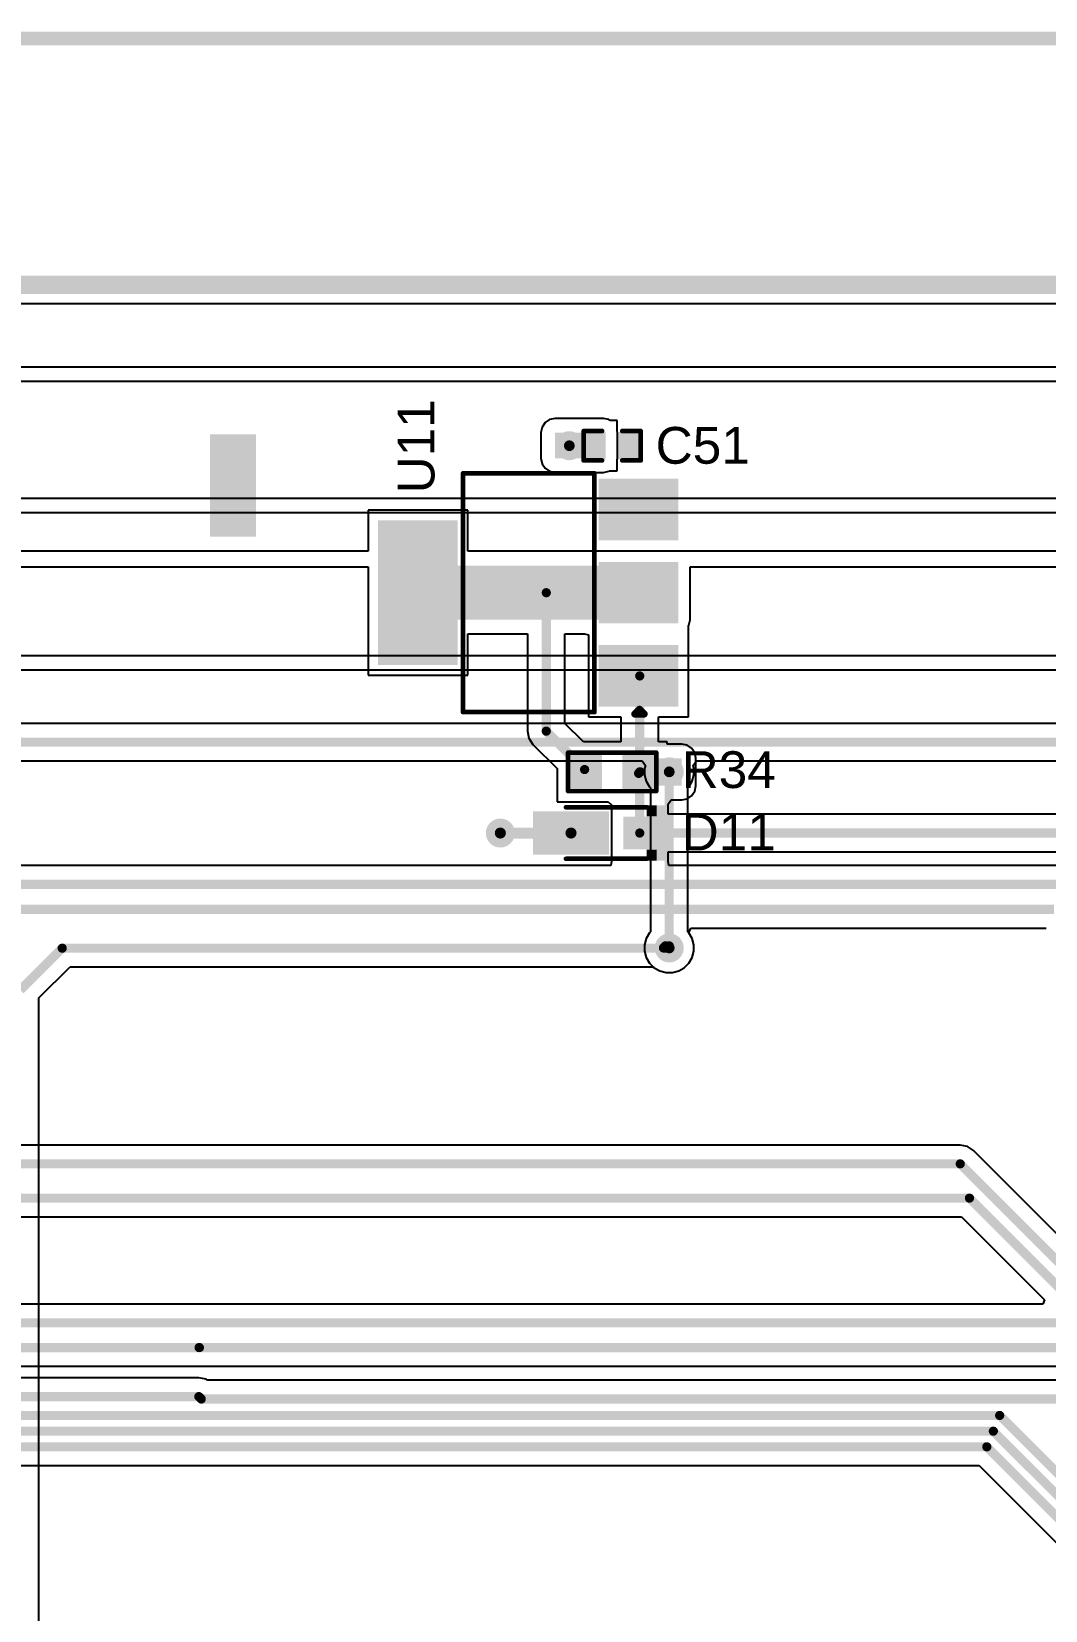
# Model space of a CAD drawing. Header units: millimetres. Extents: x -1.53 to 7.44, y -0.61 to 4.57.
# Drawn here: x 4.715 to 5.819, y 2.813 to 4.532 of the extents above; entities that cross this region are included whole.
import ezdxf

# ---------------------------------------------------------------- set-up
doc = ezdxf.new("R2010")
doc.units = ezdxf.units.MM
doc.header["$MEASUREMENT"] = 0
for name, color, linetype in [('BottomLayer', 5, 'Continuous'), ('BottomSolder', 6, 'Continuous'), ('Mechanical1', 6, 'Continuous'), ('Mechanical2', 216, 'Continuous'), ('TopLayer', 1, 'Continuous'), ('TopOverlay', 2, 'Continuous'), ('TopPaste', 8, 'Continuous'), ('TopSolder', 216, 'Continuous'), ('ViaHoleLayer', 16, 'Continuous')]:
    doc.layers.add(name, color=color, linetype=linetype)
doc.styles.add('Arial', font='', dxfattribs={"height": 0.2})
doc.styles.get('Arial').set_extended_font_data('Arial')

# ---------------------------------------------------------------- blocks, each defined once
blk = doc.blocks.new('SOT__223_76')
at = {"layer": 'TopLayer'}
for points in [[(-0.0748, 0.1594), (0.0748, 0.1594), (0.0748, 0.0807), (-0.0748, 0.0807)], [(-0.1201, -0.0807), (-0.061, -0.0807), (-0.061, -0.1594), (-0.1201, -0.1594)], [(-0.0295, -0.0807), (0.0295, -0.0807), (0.0295, -0.1594), (-0.0295, -0.1594)], [(0.061, -0.0807), (0.1201, -0.0807), (0.1201, -0.1594), (0.061, -0.1594)]]:
    blk.add_hatch(color=1, dxfattribs=at).paths.add_polyline_path(points)
at = {"layer": 'TopPaste'}
for points in [[(-0.0748, 0.1594), (0.0748, 0.1594), (0.0748, 0.0807), (-0.0748, 0.0807)], [(-0.1201, -0.0807), (-0.061, -0.0807), (-0.061, -0.1594), (-0.1201, -0.1594)], [(-0.0295, -0.0807), (0.0295, -0.0807), (0.0295, -0.1594), (-0.0295, -0.1594)], [(0.061, -0.0807), (0.1201, -0.0807), (0.1201, -0.1594), (0.061, -0.1594)]]:
    blk.add_hatch(color=8, dxfattribs=at).paths.add_polyline_path(points)
at = {"layer": 'TopSolder'}
for points in [[(-0.0788, 0.1634), (0.0788, 0.1634), (0.0788, 0.0767), (-0.0788, 0.0767)], [(-0.1241, -0.0767), (-0.057, -0.0767), (-0.057, -0.1634), (-0.1241, -0.1634)], [(-0.0335, -0.0767), (0.0335, -0.0767), (0.0335, -0.1634), (-0.0335, -0.1634)], [(0.057, -0.0767), (0.1241, -0.0767), (0.1241, -0.1634), (0.057, -0.1634)]]:
    blk.add_hatch(color=216, dxfattribs=at).paths.add_polyline_path(points)
at = {"layer": 'TopOverlay'}
for points, const_width in [([(-0.13, 0.071), (-0.13, -0.072)], 0.005), ([(-0.13, 0.071), (0.13, 0.071)], 0.005), ([(0.13, 0.071), (0.13, -0.072)], 0.005), ([(-0.13, -0.072), (0.13, -0.072)], 0.005), ([(-0.132, -0.116), (-0.132, -0.126)], 0.00787), ([(-0.132, -0.116), (-0.127, -0.121)], 0.00787), ([(-0.127, -0.121), (-0.132, -0.126)], 0.00787)]:
    blk.add_lwpolyline(points, dxfattribs=dict(at, const_width=const_width))
for points, const_width in [([(-0.1313, 0.071, 1), (-0.1288, 0.071, 1)], 0.0025), ([(-0.1313, 0.071, 1), (-0.1288, 0.071, 1)], 0.0025), ([(0.1288, 0.071, 1), (0.1313, 0.071, 1)], 0.0025), ([(0.1288, 0.071, 1), (0.1313, 0.071, 1)], 0.0025), ([(-0.1313, -0.072, 1), (-0.1288, -0.072, 1)], 0.0025), ([(-0.1313, -0.072, 1), (-0.1288, -0.072, 1)], 0.0025), ([(0.1288, -0.072, 1), (0.1313, -0.072, 1)], 0.0025), ([(0.1288, -0.072, 1), (0.1313, -0.072, 1)], 0.0025), ([(-0.134, -0.116, 1), (-0.13, -0.116, 1)], 0.00394), ([(-0.134, -0.116, 1), (-0.13, -0.116, 1)], 0.00394), ([(-0.129, -0.121, 1), (-0.125, -0.121, 1)], 0.00394), ([(-0.129, -0.121, 1), (-0.125, -0.121, 1)], 0.00394), ([(-0.134, -0.126, 1), (-0.13, -0.126, 1)], 0.00394), ([(-0.134, -0.126, 1), (-0.13, -0.126, 1)], 0.00394)]:
    blk.add_lwpolyline(points, format="xyb", close=True, dxfattribs=dict(at, const_width=const_width))
blk = doc.blocks.new('R___0603_101')
at = {"layer": 'TopLayer'}
for points in [[(-0.015, 0.0175), (-0.015, -0.0175), (-0.045, -0.0175), (-0.045, 0.0175)], [(0.045, 0.0175), (0.045, -0.0175), (0.015, -0.0175), (0.015, 0.0175)]]:
    blk.add_hatch(color=1, dxfattribs=at).paths.add_polyline_path(points)
at = {"layer": 'TopPaste'}
for points in [[(-0.015, 0.0175), (-0.015, -0.0175), (-0.045, -0.0175), (-0.045, 0.0175)], [(0.045, 0.0175), (0.045, -0.0175), (0.015, -0.0175), (0.015, 0.0175)]]:
    blk.add_hatch(color=8, dxfattribs=at).paths.add_polyline_path(points)
at = {"layer": 'TopSolder'}
for points in [[(-0.011, 0.0215), (-0.011, -0.0215), (-0.049, -0.0215), (-0.049, 0.0215)], [(0.049, 0.0215), (0.049, -0.0215), (0.011, -0.0215), (0.011, 0.0215)]]:
    blk.add_hatch(color=216, dxfattribs=at).paths.add_polyline_path(points)
at = {"layer": 'TopOverlay', "const_width": 0.005}
for points in [[(-0.048, 0.021), (0.048, 0.021)], [(-0.048, -0.021), (-0.048, 0.021)], [(0.048, -0.021), (0.048, 0.021)], [(-0.048, -0.021), (0.048, -0.021)]]:
    blk.add_lwpolyline(points, dxfattribs=at)
at = {"layer": 'TopOverlay', "const_width": 0.0025}
for points in [[(-0.04925, 0.021, 1), (-0.04675, 0.021, 1)], [(-0.04925, 0.021, 1), (-0.04675, 0.021, 1)], [(0.04675, 0.021, 1), (0.04925, 0.021, 1)], [(0.04675, 0.021, 1), (0.04925, 0.021, 1)], [(-0.04925, -0.021, 1), (-0.04675, -0.021, 1)], [(-0.04925, -0.021, 1), (-0.04675, -0.021, 1)], [(0.04675, -0.021, 1), (0.04925, -0.021, 1)], [(0.04675, -0.021, 1), (0.04925, -0.021, 1)]]:
    blk.add_lwpolyline(points, format="xyb", close=True, dxfattribs=at)
blk = doc.blocks.new('M____SMP_167')
at = {"layer": 'TopLayer'}
for points in [[(-0.0768, 0.0217), (0.002, 0.0217), (0.002, -0.0217), (-0.0768, -0.0217)], [(0.0217, 0.0157), (0.0531, 0.0157), (0.0531, -0.0157), (0.0217, -0.0157)]]:
    blk.add_hatch(color=1, dxfattribs=at).paths.add_polyline_path(points)
at = {"layer": 'TopOverlay'}
for points in [[(0.045, 0.018), (0.056, 0.018), (0.056, 0.03), (0.045, 0.03)], [(0.069, 0.03), (0.055, 0.03), (0.055, -0.03), (0.069, -0.03)], [(0.045, -0.03), (0.056, -0.03), (0.056, -0.018), (0.045, -0.018)]]:
    blk.add_hatch(color=2, dxfattribs=at).paths.add_polyline_path(points)
at = {"layer": 'TopPaste'}
for points in [[(-0.0768, 0.0217), (0.002, 0.0217), (0.002, -0.0217), (-0.0768, -0.0217)], [(0.0217, 0.0157), (0.0531, 0.0157), (0.0531, -0.0157), (0.0217, -0.0157)]]:
    blk.add_hatch(color=8, dxfattribs=at).paths.add_polyline_path(points)
at = {"layer": 'TopSolder'}
for points in [[(-0.0788, 0.0237), (0.004, 0.0237), (0.004, -0.0237), (-0.0788, -0.0237)], [(0.0197, 0.0177), (0.0551, 0.0177), (0.0551, -0.0177), (0.0197, -0.0177)]]:
    blk.add_hatch(color=216, dxfattribs=at).paths.add_polyline_path(points)
at = {"layer": 'TopOverlay', "const_width": 0.005}
for points in [[(-0.043, 0.028), (0.045, 0.028)], [(-0.043, -0.028), (0.045, -0.028)]]:
    blk.add_lwpolyline(points, dxfattribs=at)
at = {"layer": 'TopOverlay', "const_width": 0.0025}
for points in [[(-0.0442, 0.028, 1), (-0.0418, 0.028, 1)], [(0.0437, 0.028, 1), (0.0462, 0.028, 1)], [(-0.0442, -0.028, 1), (-0.0418, -0.028, 1)], [(0.0437, -0.028, 1), (0.0462, -0.028, 1)]]:
    blk.add_lwpolyline(points, format="xyb", close=True, dxfattribs=at)
blk = doc.blocks.new('C___0402_182')
at = {"layer": 'TopLayer'}
for points in [[(-0.0275, -0.0125), (-0.0275, 0.0125), (-0.0095, 0.0125), (-0.0095, -0.0125)], [(0.0095, -0.0125), (0.0095, 0.0125), (0.0275, 0.0125), (0.0275, -0.0125)]]:
    blk.add_hatch(color=1, dxfattribs=at).paths.add_polyline_path(points)
at = {"layer": 'TopPaste'}
for points in [[(-0.0275, -0.0125), (-0.0275, 0.0125), (-0.0095, 0.0125), (-0.0095, -0.0125)], [(0.0095, -0.0125), (0.0095, 0.0125), (0.0275, 0.0125), (0.0275, -0.0125)]]:
    blk.add_hatch(color=8, dxfattribs=at).paths.add_polyline_path(points)
at = {"layer": 'TopSolder'}
for points in [[(-0.0299, -0.0149), (-0.0299, 0.0149), (-0.0071, 0.0149), (-0.0071, -0.0149)], [(0.0071, -0.0149), (0.0071, 0.0149), (0.0299, 0.0149), (0.0299, -0.0149)]]:
    blk.add_hatch(color=216, dxfattribs=at).paths.add_polyline_path(points)
at = {"layer": 'TopOverlay', "const_width": 0.005}
for points in [[(-0.031, 0.016), (-0.011, 0.016)], [(-0.031, -0.016), (-0.031, 0.016)], [(0.011, 0.016), (0.031, 0.016)], [(0.031, -0.016), (0.031, 0.016)], [(-0.031, -0.016), (-0.011, -0.016)], [(0.011, -0.016), (0.031, -0.016)]]:
    blk.add_lwpolyline(points, dxfattribs=at)
at = {"layer": 'TopOverlay', "const_width": 0.0025}
for points in [[(-0.0323, 0.016, 1), (-0.0297, 0.016, 1)], [(-0.0323, 0.016, 1), (-0.0297, 0.016, 1)], [(-0.0123, 0.016, 1), (-0.0097, 0.016, 1)], [(0.0097, 0.016, 1), (0.0123, 0.016, 1)], [(0.0297, 0.016, 1), (0.0323, 0.016, 1)], [(0.0297, 0.016, 1), (0.0323, 0.016, 1)], [(-0.0323, -0.016, 1), (-0.0297, -0.016, 1)], [(-0.0323, -0.016, 1), (-0.0297, -0.016, 1)], [(-0.0123, -0.016, 1), (-0.0097, -0.016, 1)], [(0.0097, -0.016, 1), (0.0123, -0.016, 1)], [(0.0297, -0.016, 1), (0.0323, -0.016, 1)], [(0.0297, -0.016, 1), (0.0323, -0.016, 1)]]:
    blk.add_lwpolyline(points, format="xyb", close=True, dxfattribs=at)

msp = doc.modelspace()

# ---------------------------------------------------------------- hatches: boundary and pattern name
at = {"layer": 'BottomLayer'}
h = msp.add_hatch(color=5, dxfattribs=at)
edge = h.paths.add_edge_path()
edge.add_arc((5.3006, 4.0807), 0.0118, 0, 360)
h = msp.add_hatch(color=5, dxfattribs=at)
edge = h.paths.add_edge_path()
edge.add_arc((5.4093, 3.7257), 0.0118, 0, 360)
h = msp.add_hatch(color=5, dxfattribs=at)
edge = h.paths.add_edge_path()
edge.add_arc((5.2255, 3.6591), 0.0118, 0, 360)
h = msp.add_hatch(color=5, dxfattribs=at)
edge = h.paths.add_edge_path()
edge.add_arc((5.4093, 3.534), 0.0118, 0, 360)
at = {"layer": 'BottomSolder'}
h = msp.add_hatch(color=6, dxfattribs=at)
edge = h.paths.add_edge_path()
edge.add_arc((5.3006, 4.0807), 0.0158, 0, 360)
h = msp.add_hatch(color=6, dxfattribs=at)
edge = h.paths.add_edge_path()
edge.add_arc((5.4093, 3.7257), 0.0158, 0, 360)
h = msp.add_hatch(color=6, dxfattribs=at)
edge = h.paths.add_edge_path()
edge.add_arc((5.2255, 3.6591), 0.0158, 0, 360)
h = msp.add_hatch(color=6, dxfattribs=at)
edge = h.paths.add_edge_path()
edge.add_arc((5.4093, 3.534), 0.0158, 0, 360)
at = {"layer": 'TopLayer'}
for points in [[(4.9097, 3.9817), (4.9597, 3.9817), (4.9597, 4.0932), (4.9097, 4.0932)], [(5.3377, 4.095), (5.285, 4.095), (5.285, 4.067), (5.3377, 4.067)], [(5.1181, 3.8912), (5.4167, 3.8912), (5.4167, 3.9502), (5.1181, 3.9502)], [(5.3799, 3.7105), (5.4229, 3.7105), (5.4229, 3.7405), (5.3799, 3.7405)]]:
    msp.add_hatch(color=1, dxfattribs=at).paths.add_polyline_path(points)
h = msp.add_hatch(color=1, dxfattribs=at)
edge = h.paths.add_edge_path()
edge.add_arc((5.3006, 4.0807), 0.0118, 0, 360)
h = msp.add_hatch(color=1, dxfattribs=at)
edge = h.paths.add_edge_path()
edge.add_arc((5.4093, 3.7257), 0.0118, 0, 360)
h = msp.add_hatch(color=1, dxfattribs=at)
edge = h.paths.add_edge_path()
edge.add_arc((5.2255, 3.6591), 0.0118, 0, 360)
h = msp.add_hatch(color=1, dxfattribs=at)
edge = h.paths.add_edge_path()
edge.add_arc((5.4093, 3.534), 0.0118, 0, 360)
at = {"layer": 'TopSolder'}
h = msp.add_hatch(color=216, dxfattribs=at)
edge = h.paths.add_edge_path()
edge.add_arc((5.3006, 4.0807), 0.0158, 0, 360)
h = msp.add_hatch(color=216, dxfattribs=at)
edge = h.paths.add_edge_path()
edge.add_arc((5.4093, 3.7257), 0.0158, 0, 360)
h = msp.add_hatch(color=216, dxfattribs=at)
edge = h.paths.add_edge_path()
edge.add_arc((5.2255, 3.6591), 0.0158, 0, 360)
h = msp.add_hatch(color=216, dxfattribs=at)
edge = h.paths.add_edge_path()
edge.add_arc((5.4093, 3.534), 0.0158, 0, 360)
at = {"layer": 'ViaHoleLayer'}
h = msp.add_hatch(color=16, dxfattribs=at)
edge = h.paths.add_edge_path()
edge.add_arc((5.3006, 4.0807), 0.00591, 0, 360)
h = msp.add_hatch(color=16, dxfattribs=at)
edge = h.paths.add_edge_path()
edge.add_arc((5.4093, 3.7257), 0.00591, 0, 360)
h = msp.add_hatch(color=16, dxfattribs=at)
edge = h.paths.add_edge_path()
edge.add_arc((5.2255, 3.6591), 0.00591, 0, 360)
h = msp.add_hatch(color=16, dxfattribs=at)
edge = h.paths.add_edge_path()
edge.add_arc((5.4093, 3.534), 0.00591, 0, 360)

# ---------------------------------------------------------------- linework, layer by layer
at = {"layer": 'BottomLayer'}
for p, q in [((-1.4358, 4.2354), (6.9611, 4.2354)), ((6.149, 4.0233), (3.4164, 4.0233)), ((3.4164, 4.008), (6.149, 4.008)), ((6.102, 3.852), (3.129, 3.852)), ((3.1353, 3.8367), (6.0957, 3.8367)), ((6.1469, 3.7784), (3.727, 3.7784)), ((4.6244, 3.7376), (5.3797, 3.7376)), ((5.3797, 3.7376), (5.3834, 3.7326)), ((5.3834, 3.7326), (5.3825, 3.7292)), ((5.4352, 3.7326), (5.4389, 3.7376)), ((5.4361, 3.7292), (5.4352, 3.7326)), ((5.4389, 3.7376), (6.1386, 3.7376)), ((5.3825, 3.7292), (5.3825, 3.7222)), ((5.3825, 3.7222), (5.3843, 3.7154)), ((5.3843, 3.7154), (5.3878, 3.7093)), ((5.4307, 3.7093), (5.4343, 3.7154)), ((5.4343, 3.7154), (5.4361, 3.7222)), ((5.4361, 3.7222), (5.4361, 3.7292)), ((5.3878, 3.7093), (5.3889, 3.7082)), ((5.3889, 3.7082), (5.3889, 3.5515)), ((5.4297, 3.7082), (5.4307, 3.7093)), ((5.4297, 3.5515), (5.4297, 3.7082)), ((5.3843, 3.5443), (5.3825, 3.5375)), ((5.3878, 3.5505), (5.3843, 3.5443)), ((5.3889, 3.5515), (5.3878, 3.5505)), ((5.4307, 3.5505), (5.4297, 3.5515)), ((5.4343, 3.5443), (5.4307, 3.5505)), ((5.4361, 3.5375), (5.4343, 3.5443)), ((5.3825, 3.5375), (5.3825, 3.5305)), ((5.3825, 3.5305), (5.3843, 3.5237)), ((5.3843, 3.5237), (5.3878, 3.5175)), ((5.4307, 3.5175), (5.4343, 3.5237)), ((5.4343, 3.5237), (5.4361, 3.5305)), ((5.4361, 3.5305), (5.4361, 3.5375)), ((5.3878, 3.5175), (5.3928, 3.5125)), ((5.3928, 3.5125), (5.3989, 3.509)), ((5.3989, 3.509), (5.4058, 3.5072)), ((5.4058, 3.5072), (5.4128, 3.5072)), ((5.4128, 3.5072), (5.4196, 3.509)), ((5.4196, 3.509), (5.4257, 3.5125)), ((5.4257, 3.5125), (5.4307, 3.5175)), ((5.726, 3.3194), (4.1023, 3.3194)), ((5.7338, 3.3178), (5.726, 3.3194)), ((5.7404, 3.3134), (5.7338, 3.3178)), ((5.8444, 3.2094), (5.7404, 3.3134)), ((4.6535, 3.2413), (5.7275, 3.2413)), ((5.7275, 3.2413), (5.8178, 3.151)), ((5.8159, 3.1464), (3.6874, 3.1464)), ((5.8178, 3.151), (5.8159, 3.1464)), ((3.6587, 3.0786), (4.8977, 3.0786)), ((4.8977, 3.0786), (4.8978, 3.0786)), ((4.8978, 3.0786), (4.898, 3.0786)), ((4.898, 3.0786), (5.9892, 3.0786)), ((4.8974, 3.066), (3.0468, 3.066)), ((4.9052, 3.0645), (4.8974, 3.066)), ((4.9068, 3.0634), (4.9052, 3.0645)), ((5.848, 3.0634), (4.9068, 3.0634)), ((4.1614, 2.9706), (5.7465, 2.9706)), ((5.7465, 2.9706), (6.3196, 2.3975))]:
    msp.add_line(p, q, dxfattribs=at)
at = {"layer": 'BottomLayer', "const_width": 0.01}
for points in [[(3.727, 3.758), (6.147, 3.758)], [(5.4093, 3.5363), (5.4093, 3.7257)], [(5.403, 3.534), (5.4053, 3.5363)], [(4.1023, 3.299), (5.726, 3.299)], [(5.726, 3.299), (5.836, 3.189)], [(4.636, 3.2617), (5.736, 3.2617)], [(5.736, 3.2617), (5.8387, 3.159)], [(3.679, 3.126), (6.0032, 3.126)], [(3.6587, 3.099), (4.8977, 3.099)], [(4.898, 3.099), (5.9977, 3.099)], [(3.0384, 3.0456), (4.8974, 3.0456)], [(4.8974, 3.0456), (4.9, 3.043)], [(4.9, 3.043), (5.848, 3.043)], [(3.0304, 3.0251), (5.7689, 3.0251)], [(5.7689, 3.0251), (6.381, 2.413)], [(3.0235, 3.008), (5.762, 3.008)], [(5.762, 3.008), (6.361, 2.409)], [(3.008, 2.991), (5.7549, 2.991)], [(5.7549, 2.991), (6.34, 2.4059)]]:
    msp.add_lwpolyline(points, dxfattribs=at)
at = {"layer": 'BottomLayer', "const_width": 0.005}
for points in [[(5.4068, 3.7257, 1), (5.4118, 3.7257, 1)], [(5.4028, 3.5363, 1), (5.4078, 3.5363, 1)], [(5.4068, 3.5363, 1), (5.4118, 3.5363, 1)], [(5.4005, 3.534, 1), (5.4055, 3.534, 1)], [(5.7235, 3.299, 1), (5.7285, 3.299, 1)], [(5.7235, 3.299, 1), (5.7285, 3.299, 1)], [(5.7335, 3.2617, 1), (5.7385, 3.2617, 1)], [(5.7335, 3.2617, 1), (5.7385, 3.2617, 1)], [(4.8952, 3.099, 1), (4.9002, 3.099, 1)], [(4.8955, 3.099, 1), (4.9005, 3.099, 1)], [(4.8949, 3.0456, 1), (4.8999, 3.0456, 1)], [(4.8949, 3.0456, 1), (4.8999, 3.0456, 1)], [(4.8975, 3.043, 1), (4.9025, 3.043, 1)], [(4.8975, 3.043, 1), (4.9025, 3.043, 1)], [(5.7664, 3.0251, 1), (5.7714, 3.0251, 1)], [(5.7664, 3.0251, 1), (5.7714, 3.0251, 1)], [(5.7595, 3.008, 1), (5.7645, 3.008, 1)], [(5.7595, 3.008, 1), (5.7645, 3.008, 1)], [(5.7524, 2.991, 1), (5.7574, 2.991, 1)], [(5.7524, 2.991, 1), (5.7574, 2.991, 1)]]:
    msp.add_lwpolyline(points, format="xyb", close=True, dxfattribs=at)
at = {"layer": 'Mechanical1', "const_width": 0.015}
msp.add_lwpolyline([(3.1292, 4.524), (7.0454, 4.524)], dxfattribs=at)
at = {"layer": 'Mechanical2', "const_width": 0.02}
msp.add_lwpolyline([(-1.4358, 4.2558), (6.9611, 4.2558)], dxfattribs=at)
at = {"layer": 'TopLayer'}
for p, q in [((1.861, 4.2354), (6.725, 4.2354)), ((6.255, 4.1663), (2.962, 4.1663)), ((2.962, 4.151), (6.255, 4.151)), ((5.2791, 4.1091), (5.2742, 4.1058)), ((5.285, 4.1103), (5.2791, 4.1091)), ((5.3377, 4.1103), (5.285, 4.1103)), ((5.3436, 4.1091), (5.3377, 4.1103)), ((5.3449, 4.1082), (5.3436, 4.1091)), ((5.3527, 4.1082), (5.3449, 4.1082)), ((5.3527, 4.0965), (5.3527, 4.1082)), ((5.2709, 4.1009), (5.2697, 4.095)), ((5.2697, 4.095), (5.2697, 4.067)), ((5.2742, 4.1058), (5.2709, 4.1009)), ((5.353, 4.095), (5.3527, 4.0965)), ((5.353, 4.067), (5.353, 4.095)), ((5.2697, 4.067), (5.2709, 4.0611)), ((5.2709, 4.0611), (5.2742, 4.0562)), ((5.2742, 4.0562), (5.2791, 4.0529)), ((5.3527, 4.0655), (5.353, 4.067)), ((5.3527, 4.0532), (5.3527, 4.0655)), ((5.2791, 4.0529), (5.285, 4.0517)), ((5.285, 4.0517), (5.3377, 4.0517)), ((5.3377, 4.0517), (5.3436, 4.0529)), ((5.3436, 4.0529), (5.3441, 4.0532)), ((5.3441, 4.0532), (5.3527, 4.0532)), ((5.1902, 4.0105), (5.0815, 4.0105)), ((5.0815, 4.0105), (5.0815, 3.966)), ((5.1902, 3.966), (5.1902, 4.0105)), ((5.0815, 3.966), (4.3698, 3.966)), ((5.9019, 3.966), (5.1902, 3.966)), ((4.6178, 3.949), (5.0815, 3.949)), ((5.0815, 3.949), (5.0815, 3.8309)), ((5.4319, 3.8912), (5.4319, 3.949)), ((5.4319, 3.949), (5.9019, 3.949)), ((5.4304, 3.8847), (5.4308, 3.8853)), ((5.4304, 3.8797), (5.4304, 3.8847)), ((5.4308, 3.8853), (5.4319, 3.8912)), ((5.1902, 3.8309), (5.1902, 3.8759)), ((5.1902, 3.8759), (5.2551, 3.8759)), ((5.2551, 3.8759), (5.2551, 3.77)), ((5.2958, 3.7784), (5.2958, 3.8759)), ((5.2958, 3.8759), (5.3171, 3.8759)), ((5.3171, 3.8759), (5.3216, 3.8747)), ((5.3216, 3.8747), (5.3216, 3.7856)), ((5.4304, 3.8762), (5.4304, 3.8797)), ((5.4304, 3.8747), (5.4304, 3.8762)), ((5.4304, 3.8762), (5.4304, 3.8762)), ((5.4304, 3.7856), (5.4304, 3.8747)), ((5.4304, 3.8747), (5.4304, 3.8747)), ((5.0815, 3.8309), (5.1902, 3.8309)), ((5.3216, 3.7856), (5.3568, 3.7856)), ((5.3568, 3.7856), (5.3568, 3.7582)), ((5.3976, 3.7582), (5.3976, 3.7856)), ((5.3976, 3.7856), (5.4304, 3.7856)), ((5.2551, 3.77), (5.2566, 3.7622)), ((5.316, 3.7582), (5.2958, 3.7784)), ((5.2566, 3.7622), (5.261, 3.7555)), ((5.261, 3.7555), (5.2872, 3.7294)), ((5.3568, 3.7582), (5.316, 3.7582)), ((5.4072, 3.7582), (5.3976, 3.7582)), ((5.4072, 3.7558), (5.4072, 3.7582)), ((5.4229, 3.7558), (5.4072, 3.7558)), ((5.4288, 3.7546), (5.4229, 3.7558)), ((5.4337, 3.7513), (5.4288, 3.7546)), ((5.437, 3.7463), (5.4337, 3.7513)), ((5.4382, 3.7405), (5.437, 3.7463)), ((5.4382, 3.7105), (5.4382, 3.7405)), ((5.2872, 3.7294), (5.2872, 3.6932)), ((5.4079, 3.6902), (5.4115, 3.6952)), ((5.4115, 3.6952), (5.4229, 3.6952)), ((5.4229, 3.6952), (5.4288, 3.6964)), ((5.4288, 3.6964), (5.4337, 3.6997)), ((5.4337, 3.6997), (5.437, 3.7046)), ((5.437, 3.7046), (5.4382, 3.7105)), ((5.2872, 3.6932), (5.3429, 3.6932)), ((5.3429, 3.6932), (5.3465, 3.6898)), ((5.3465, 3.6898), (5.3465, 3.6283)), ((5.408, 3.6898), (5.4079, 3.6902)), ((5.408, 3.6885), (5.408, 3.6898)), ((5.408, 3.6898), (5.408, 3.6898)), ((5.408, 3.6795), (5.408, 3.6885)), ((5.9239, 3.6795), (5.408, 3.6795)), ((5.3465, 3.6283), (5.3457, 3.6236)), ((5.3465, 3.6283), (5.3465, 3.6283)), ((5.408, 3.6283), (5.408, 3.6387)), ((5.408, 3.6387), (5.9155, 3.6387)), ((5.4087, 3.6236), (5.408, 3.6283)), ((5.408, 3.6283), (5.408, 3.6283)), ((5.3457, 3.6236), (4.5984, 3.6236)), ((5.8328, 3.6236), (5.4087, 3.6236)), ((5.4306, 3.5506), (5.4327, 3.5556)), ((5.4307, 3.5505), (5.4306, 3.5506)), ((5.4343, 3.5443), (5.4307, 3.5505)), ((5.4327, 3.5556), (5.8196, 3.5556)), ((5.4361, 3.5375), (5.4343, 3.5443)), ((5.4307, 3.5175), (5.4343, 3.5237)), ((5.4343, 3.5237), (5.4361, 3.5305)), ((5.4361, 3.5305), (5.4361, 3.5375)), ((4.7234, 3.4796), (4.7572, 3.5133)), ((4.7572, 3.5133), (5.392, 3.5133)), ((5.392, 3.5133), (5.3928, 3.5125)), ((5.3928, 3.5125), (5.3989, 3.509)), ((5.3989, 3.509), (5.4058, 3.5072)), ((5.4058, 3.5072), (5.4128, 3.5072)), ((5.4128, 3.5072), (5.4196, 3.509)), ((5.4196, 3.509), (5.4257, 3.5125)), ((5.4257, 3.5125), (5.4307, 3.5175)), ((4.7234, 2.248), (4.7234, 3.4796))]:
    msp.add_line(p, q, dxfattribs=at)
for points, const_width in [([(5.2755, 3.77), (5.2755, 3.9207)], 0.01), ([(5.3772, 3.7257), (5.3772, 3.8301)], 0.01), ([(5.2755, 3.77), (5.3172, 3.7282)], 0.01), ([(5.376, 3.724), (5.3772, 3.7252)], 0.01), ([(5.3772, 3.7252), (5.3772, 3.7257)], 0.01), ([(5.3772, 3.7252), (5.3777, 3.7257)], 0.01), ([(5.3772, 3.6591), (5.3772, 3.7252)], 0.01), ([(5.3777, 3.7257), (5.4093, 3.7257)], 0.01), ([(5.2255, 3.6591), (5.3024, 3.6591)], 0.012), ([(5.3772, 3.6591), (5.9239, 3.6591)], 0.01), ([(4.5828, 3.6032), (5.8328, 3.6032)], 0.01), ([(3.819, 3.576), (5.828, 3.576)], 0.01), ([(4.703, 3.488), (4.7487, 3.5337)], 0.01), ([(4.7487, 3.5337), (5.405, 3.5337)], 0.01)]:
    msp.add_lwpolyline(points, dxfattribs=dict(at, const_width=const_width))
for points, const_width in [([(5.273, 3.9207, 1), (5.278, 3.9207, 1)], 0.005), ([(5.3747, 3.8301, 1), (5.3797, 3.8301, 1)], 0.005), ([(5.273, 3.77, 1), (5.278, 3.77, 1)], 0.005), ([(5.273, 3.77, 1), (5.278, 3.77, 1)], 0.005), ([(5.3147, 3.7282, 1), (5.3197, 3.7282, 1)], 0.005), ([(5.3747, 3.7257, 1), (5.3797, 3.7257, 1)], 0.005), ([(5.3747, 3.7257, 1), (5.3797, 3.7257, 1)], 0.005), ([(5.3747, 3.7252, 1), (5.3797, 3.7252, 1)], 0.005), ([(5.3747, 3.7252, 1), (5.3797, 3.7252, 1)], 0.005), ([(5.3747, 3.7252, 1), (5.3797, 3.7252, 1)], 0.005), ([(5.3747, 3.7252, 1), (5.3797, 3.7252, 1)], 0.005), ([(5.3752, 3.7257, 1), (5.3802, 3.7257, 1)], 0.005), ([(5.3752, 3.7257, 1), (5.3802, 3.7257, 1)], 0.005), ([(5.4068, 3.7257, 1), (5.4118, 3.7257, 1)], 0.005), ([(5.3735, 3.724, 1), (5.3785, 3.724, 1)], 0.005), ([(5.2225, 3.6591, 1), (5.2285, 3.6591, 1)], 0.006), ([(5.2994, 3.6591, 1), (5.3054, 3.6591, 1)], 0.006), ([(5.3747, 3.6591, 1), (5.3797, 3.6591, 1)], 0.005), ([(5.3747, 3.6591, 1), (5.3797, 3.6591, 1)], 0.005), ([(4.7462, 3.5337, 1), (4.7512, 3.5337, 1)], 0.005), ([(4.7462, 3.5337, 1), (4.7512, 3.5337, 1)], 0.005), ([(5.4025, 3.5337, 1), (5.4075, 3.5337, 1)], 0.005)]:
    msp.add_lwpolyline(points, format="xyb", close=True, dxfattribs=dict(at, const_width=const_width))

# ---------------------------------------------------------------- block references
for name, p in [('C___0402_182', (5.3472, 4.0807)), ('R___0603_101', (5.3472, 3.7257)), ('M____SMP_167', (5.3398, 3.6591))]:
    msp.add_blockref(name, p)
at = {"rotation": 90}
msp.add_blockref('SOT__223_76', (5.2559, 3.9207), dxfattribs=at)

# ---------------------------------------------------------------- texts
at = {"layer": 'TopOverlay', "style": 'Arial'}
msp.add_text('U11', height=0.04, rotation=90, dxfattribs=at).set_placement((5.1538, 4.0288))
for s, p in [('C51', (5.3945, 4.0611)), ('R34', (5.4228, 3.7081)), ('D11', (5.4228, 3.6401))]:
    msp.add_text(s, height=0.04, dxfattribs=at).set_placement(p)

doc.saveas('drawing.dxf')
